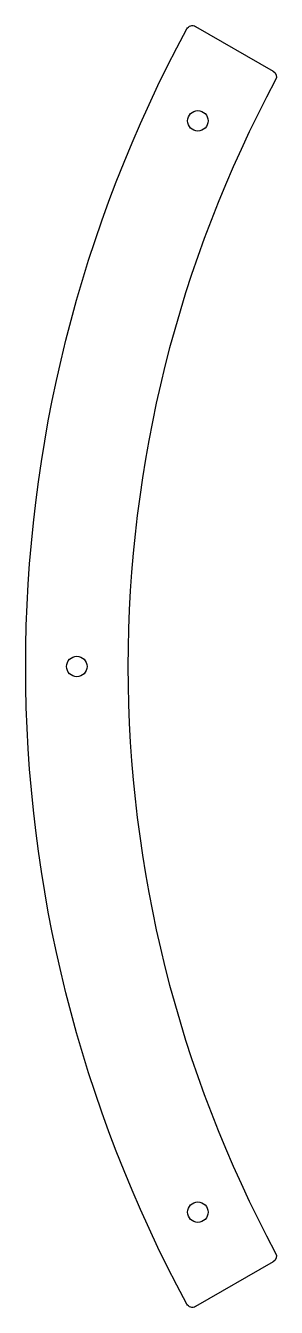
# Model space of a CAD drawing. Header units: millimetres. Extents: x -210 to -171, y -100 to 100.
import ezdxf

# ---------------------------------------------------------------- set-up
doc = ezdxf.new("R2010")
doc.units = ezdxf.units.MM
doc.layers.get('0').update_dxf_attribs({"linetype": 'CONTINUOUS'})

msp = doc.modelspace()

# ---------------------------------------------------------------- linework, layer by layer
msp.add_lwpolyline([(-170.91, -91.78, -0.405228), (-171.29, -93.12), (-183.42, -100.13, -0.422648), (-184.8, -99.74, -0.25262), (-184.8, 99.74, -0.422648), (-183.42, 100.13), (-171.29, 93.12, -0.405228), (-170.91, 91.78, 0.251524)], format="xyb", close=True)
for centre in [(-183.07, 85.37), (-202, 0), (-183.07, -85.37)]:
    msp.add_circle(centre, 1.6)

doc.saveas('drawing.dxf')
